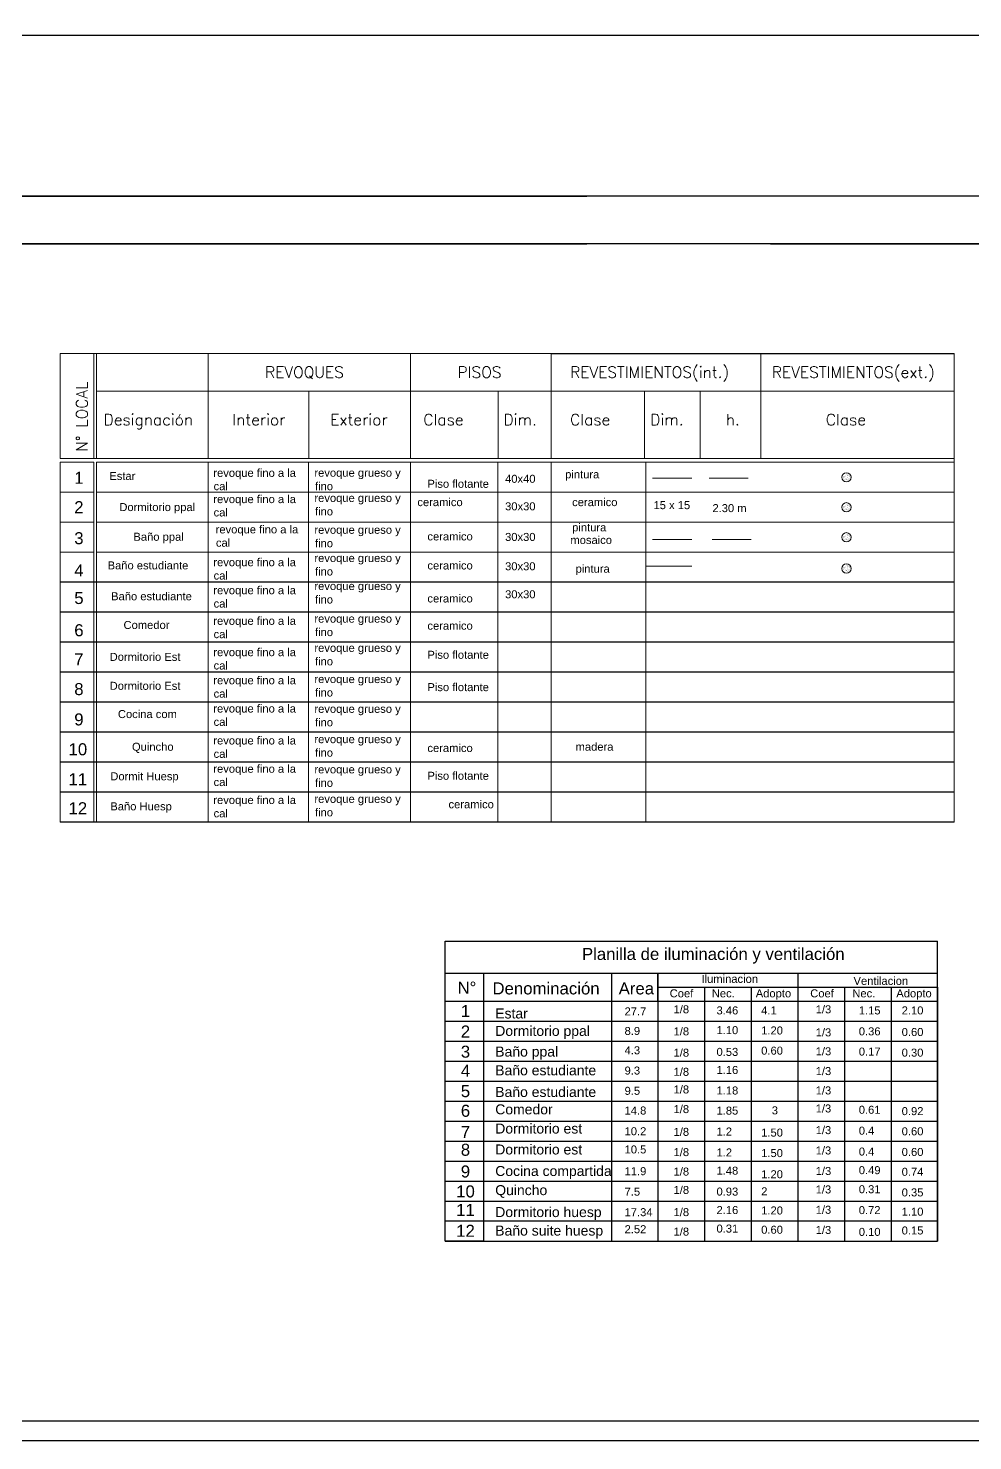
# Model space of a CAD drawing. Header units: millimetres. Extents: x 2439 to 2849, y 1282 to 1398.
# Drawn here: x 2539.03 to 2562.64, y 1326.82 to 1362.14 of the extents above; entities that cross this region are included whole.
import ezdxf

# ---------------------------------------------------------------- set-up
doc = ezdxf.new("R2010")
doc.units = ezdxf.units.MM
doc.linetypes.add('DASHDOT', pattern=[1, 0.5, -0.25, 0, -0.25])
doc.layers.add('Eje', color=7, linetype='DASHDOT')
doc.styles.add('ROMANS', font='romans.shx', dxfattribs={"width": 0.85})
doc.styles.get("Standard").update_dxf_attribs({"font": 'arial.ttf'})
doc.dimstyles.new('Joel', dxfattribs={"dimtxt": 0.13, "dimasz": 0.1, "dimexe": 1.25, "dimexo": 0.625, "dimgap": 0.0176, "dimtad": 1, "dimtxsty": 'Standard', "dimblk": 'OBLIQUE', "dimcen": 2.5, "dimse1": 1, "dimse2": 1, "dimclre": 256, "dimadec": 0, "dimazin": 0, "dimtfac": 1, "dimtmove": 0, "dimatfit": 3, "dimldrblk": 'OBLIQUE', "dimfxl": 1, "dimarcsym": 0})

# ---------------------------------------------------------------- blocks, each defined once
blk = doc.blocks.new('_Oblique')
at = {"color": 0, "linetype": 'ByBlock', "lineweight": -2}
blk.add_line((-0.5, -0.5), (0.5, 0.5), dxfattribs=at)
blk = doc.blocks.new('*D117')
at = {"color": 0, "lineweight": -2, "transparency": 16777216}
blk.add_line((2585.518, 1361.955), (2469.547, 1361.955), dxfattribs=at)
at = {"layer": 'Defpoints', "color": 0, "transparency": 16777216}
for p in [(2469.547, 1361.955), (2469.547, 1357.94), (2585.518, 1357.94)]:
    blk.add_point(p, dxfattribs=at)
at = {"color": 0, "lineweight": -2, "transparency": 16777216, "xscale": 0.1, "yscale": 0.1, "zscale": 0.1, "rotation": 180}
blk.add_blockref('_Oblique', (2469.547, 1361.955), dxfattribs=at)
at = {"color": 0, "lineweight": -2, "transparency": 16777216, "xscale": 0.1, "yscale": 0.1, "zscale": 0.1}
blk.add_blockref('_Oblique', (2585.518, 1361.955), dxfattribs=at)
at = {"color": 0, "transparency": 16777216, "insert": (2527.533, 1362.05), "char_height": 0.13, "attachment_point": 5}
blk.add_mtext('115,97', dxfattribs=at)

msp = doc.modelspace()

# ---------------------------------------------------------------- linework, layer by layer
at = {"linetype": 'Continuous', "ltscale": 0.02}
for p, q in [((2585.5182, 1357.93995), (2533.39106, 1357.93995)), ((2538.0053, 1357.93995), (2552.9915, 1357.93995))]:
    msp.add_line(p, q, dxfattribs=at)
for p, q in [((2575.5909, 1356.74974), (2533.3909, 1356.74974)), ((2538.0053, 1356.74728), (2552.99134, 1356.74974)), ((2552.1026, 1354.00291), (2562.17836, 1354.00291)), ((2562.17836, 1348.28514), (2539.82422, 1348.28514)), ((2562.17836, 1347.53527), (2539.82422, 1347.53527)), ((2562.17836, 1346.78539), (2539.82422, 1346.78539)), ((2562.17836, 1346.03552), (2539.82422, 1346.03552)), ((2562.17836, 1345.28565), (2539.82422, 1345.28565)), ((2562.17836, 1344.53578), (2539.82422, 1344.53578)), ((2562.17836, 1343.78591), (2539.82422, 1343.78591)), ((2562.17836, 1343.03603), (2539.82422, 1343.03603)), ((2562.17836, 1342.28616), (2539.82422, 1342.28616)), ((2549.4502, 1338.31294), (2549.4502, 1339.31294)), ((2549.4502, 1339.31294), (2561.76587, 1339.31294)), ((2561.76587, 1331.81294), (2561.76587, 1339.31294)), ((2553.61324, 1338.51294), (2553.61324, 1331.81294)), ((2554.77254, 1338.51294), (2554.77254, 1331.81294)), ((2554.77254, 1337.81294), (2554.77254, 1338.51294)), ((2558.26903, 1338.51294), (2558.26903, 1331.81294)), ((2554.77254, 1338.16294), (2555.93781, 1338.16294)), ((2555.93781, 1338.16294), (2558.26903, 1338.16294)), ((2555.93781, 1338.16294), (2555.93781, 1331.81294)), ((2557.10342, 1338.16294), (2557.10342, 1331.81294)), ((2558.26903, 1338.16294), (2561.76587, 1338.16294)), ((2559.43465, 1338.16294), (2559.43465, 1331.81294)), ((2560.60026, 1338.16294), (2560.60026, 1331.81294)), ((2561.76587, 1338.16294), (2561.76587, 1331.81294)), ((2549.4502, 1337.81294), (2561.76587, 1337.81294)), ((2549.4502, 1337.31294), (2561.76587, 1337.31294)), ((2549.4502, 1336.81294), (2561.76587, 1336.81294)), ((2549.4502, 1336.31294), (2561.76587, 1336.31294)), ((2549.4502, 1335.81294), (2561.76587, 1335.81294)), ((2549.4502, 1335.31294), (2561.76587, 1335.31294)), ((2549.4502, 1334.81294), (2561.76587, 1334.81294)), ((2549.4502, 1334.31294), (2561.76587, 1334.31294)), ((2549.4502, 1333.81294), (2561.76587, 1333.81294)), ((2549.4502, 1333.31294), (2561.76587, 1333.31294)), ((2549.4502, 1332.81294), (2561.76587, 1332.81294)), ((2549.4502, 1331.81294), (2561.76587, 1331.81294)), ((2518.40486, 1327.32459), (2583.91776, 1327.32459)), ((2585.5182, 1326.82459), (2518.40486, 1326.82459))]:
    msp.add_line(p, q)
at = {"ltscale": 0.01}
msp.add_line((2557.5909, 1356.74974), (2583.9176, 1356.74974), dxfattribs=at)
at = {"lineweight": 0}
for p, q in [((2539.82422, 1354.00291), (2539.82422, 1351.37836)), ((2539.82422, 1354.00291), (2552.1026, 1354.00291)), ((2540.66783, 1354.00291), (2540.66783, 1351.37836)), ((2540.73925, 1354.00291), (2540.73925, 1351.37836)), ((2543.52594, 1354.00291), (2543.52594, 1351.37836)), ((2548.58757, 1354.00291), (2548.58757, 1351.37836)), ((2552.1026, 1354.00291), (2552.1026, 1351.37836)), ((2552.1026, 1354.00291), (2552.1026, 1353.06557)), ((2557.34665, 1354.00291), (2557.34665, 1351.37836)), ((2562.17836, 1354.00291), (2562.17836, 1342.28616)), ((2540.73925, 1353.06557), (2552.1026, 1353.06557)), ((2546.04396, 1353.06557), (2546.04396, 1351.37836)), ((2550.77411, 1353.06557), (2550.77411, 1351.37836)), ((2552.1026, 1353.06557), (2562.17836, 1353.06557)), ((2552.1026, 1353.06557), (2552.1026, 1351.37836)), ((2554.4376, 1353.06557), (2554.4376, 1351.37836)), ((2555.8317, 1353.06557), (2555.8317, 1351.37836)), ((2539.82422, 1351.37836), (2540.66783, 1351.37836)), ((2552.1026, 1351.37836), (2540.66783, 1351.37836)), ((2552.1026, 1351.37836), (2562.17836, 1351.37836)), ((2539.82422, 1351.28463), (2539.82422, 1348.28514)), ((2539.82422, 1351.28463), (2540.66783, 1351.28463)), ((2540.66783, 1351.28463), (2540.66783, 1348.28514)), ((2540.73925, 1351.28463), (2540.73925, 1348.28514)), ((2540.73925, 1351.28463), (2552.1026, 1351.28463)), ((2543.52594, 1351.28463), (2543.52594, 1348.28514)), ((2546.03699, 1351.28463), (2546.03699, 1348.28514)), ((2548.58757, 1351.28463), (2548.58757, 1348.28514)), ((2550.76778, 1351.28463), (2550.76778, 1348.28514)), ((2552.1026, 1351.28463), (2552.1026, 1347.59698)), ((2552.1026, 1351.28463), (2552.1026, 1347.59698)), ((2552.1026, 1351.28463), (2562.17836, 1351.28463)), ((2554.47357, 1351.28463), (2554.47357, 1342.28616)), ((2559.45842, 1351.01732), (2559.45842, 1351.01732)), ((2554.6405, 1350.89153), (2555.61798, 1350.89153)), ((2556.05095, 1350.89153), (2557.02843, 1350.89153)), ((2559.39243, 1350.97588), (2559.39243, 1350.97588)), ((2559.39926, 1350.83938), (2559.39926, 1350.83938)), ((2559.40626, 1350.89579), (2559.40626, 1350.89579)), ((2559.40794, 1350.93584), (2559.40794, 1350.93584)), ((2559.41223, 1350.98188), (2559.41223, 1350.98188)), ((2559.41448, 1350.91284), (2559.41448, 1350.91284)), ((2559.41454, 1350.92979), (2559.41454, 1350.92979)), ((2559.41489, 1350.93421), (2559.41489, 1350.93421)), ((2559.41674, 1350.8438), (2559.41674, 1350.8438)), ((2559.42137, 1350.88616), (2559.42137, 1350.88616)), ((2559.43354, 1350.93667), (2559.43354, 1350.93667)), ((2559.43519, 1350.80606), (2559.43519, 1350.80606)), ((2559.44572, 1350.90122), (2559.44572, 1350.90122)), ((2559.44682, 1350.94123), (2559.44682, 1350.94123)), ((2559.44792, 1350.84579), (2559.44792, 1350.84579)), ((2559.46068, 1350.94829), (2559.46068, 1350.94829)), ((2559.46267, 1350.9405), (2559.46267, 1350.9405)), ((2559.46293, 1350.87925), (2559.46293, 1350.87925)), ((2559.46519, 1350.81021), (2559.46519, 1350.81021)), ((2559.46657, 1350.84825), (2559.46657, 1350.84825)), ((2559.47576, 1350.85151), (2559.47576, 1350.85151)), ((2559.47999, 1350.99997), (2559.47999, 1350.99997)), ((2559.48138, 1350.86854), (2559.48138, 1350.86854)), ((2559.48798, 1350.86249), (2559.48798, 1350.86249)), ((2559.4889, 1350.98571), (2559.4889, 1350.98571)), ((2559.4957, 1350.85208), (2559.4957, 1350.85208)), ((2559.50388, 1350.98144), (2559.50388, 1350.98144)), ((2559.50401, 1350.97609), (2559.50401, 1350.97609)), ((2559.50614, 1350.9124), (2559.50614, 1350.9124)), ((2559.5084, 1350.84336), (2559.5084, 1350.84336)), ((2559.51134, 1350.94691), (2559.51134, 1350.94691)), ((2559.51565, 1350.96729), (2559.51565, 1350.96729)), ((2559.51784, 1350.89599), (2559.51784, 1350.89599)), ((2559.51916, 1350.83393), (2559.51916, 1350.83393)), ((2559.52226, 1350.96123), (2559.52226, 1350.96123)), ((2559.52999, 1350.94937), (2559.52999, 1350.94937)), ((2559.53295, 1350.88636), (2559.53295, 1350.88636)), ((2559.54437, 1350.85849), (2559.54437, 1350.85849)), ((2559.55343, 1350.93267), (2559.55343, 1350.93267)), ((2559.55447, 1350.94948), (2559.55447, 1350.94948)), ((2559.55672, 1350.88044), (2559.55672, 1350.88044)), ((2559.5584, 1350.94143), (2559.5584, 1350.94143)), ((2559.55912, 1350.9532), (2559.55912, 1350.9532)), ((2559.56302, 1350.86094), (2559.56302, 1350.86094)), ((2559.58909, 1350.89999), (2559.58909, 1350.89999)), ((2559.5957, 1350.89394), (2559.5957, 1350.89394)), ((2539.82422, 1350.53475), (2540.66783, 1350.53475)), ((2539.82422, 1350.53475), (2539.82422, 1348.28514)), ((2540.66783, 1350.53475), (2540.66783, 1348.28514)), ((2540.73925, 1350.53475), (2540.73925, 1348.28514)), ((2552.1026, 1350.53475), (2540.73925, 1350.53475)), ((2543.52594, 1350.53475), (2543.52594, 1342.28616)), ((2546.03699, 1350.53475), (2546.03699, 1348.28514)), ((2548.58757, 1350.53475), (2548.58757, 1348.28514)), ((2550.76778, 1350.53475), (2550.76778, 1348.28514)), ((2552.1026, 1350.53475), (2552.1026, 1347.59698)), ((2552.1026, 1350.53475), (2562.17836, 1350.53475)), ((2559.39243, 1350.22601), (2559.39243, 1350.22601)), ((2559.39926, 1350.08951), (2559.39926, 1350.08951)), ((2559.40626, 1350.14591), (2559.40626, 1350.14591)), ((2559.40794, 1350.18597), (2559.40794, 1350.18597)), ((2559.41223, 1350.23201), (2559.41223, 1350.23201)), ((2559.41448, 1350.16297), (2559.41448, 1350.16297)), ((2559.41454, 1350.17991), (2559.41454, 1350.17991)), ((2559.41489, 1350.18434), (2559.41489, 1350.18434)), ((2559.41674, 1350.09393), (2559.41674, 1350.09393)), ((2559.42137, 1350.13629), (2559.42137, 1350.13629)), ((2559.43354, 1350.1868), (2559.43354, 1350.1868)), ((2559.43519, 1350.05619), (2559.43519, 1350.05619)), ((2559.44572, 1350.15135), (2559.44572, 1350.15135)), ((2559.44682, 1350.19136), (2559.44682, 1350.19136)), ((2559.44792, 1350.09592), (2559.44792, 1350.09592)), ((2559.45842, 1350.26745), (2559.45842, 1350.26745)), ((2559.46068, 1350.19841), (2559.46068, 1350.19841)), ((2559.46267, 1350.19063), (2559.46267, 1350.19063)), ((2559.46293, 1350.12937), (2559.46293, 1350.12937)), ((2559.46519, 1350.06033), (2559.46519, 1350.06033)), ((2559.46657, 1350.09837), (2559.46657, 1350.09837)), ((2559.47576, 1350.10163), (2559.47576, 1350.10163)), ((2559.47999, 1350.25009), (2559.47999, 1350.25009)), ((2559.48138, 1350.11867), (2559.48138, 1350.11867)), ((2559.48798, 1350.11262), (2559.48798, 1350.11262)), ((2559.4889, 1350.23584), (2559.4889, 1350.23584)), ((2559.4957, 1350.10221), (2559.4957, 1350.10221)), ((2559.50388, 1350.23157), (2559.50388, 1350.23157)), ((2559.50401, 1350.22621), (2559.50401, 1350.22621)), ((2559.50614, 1350.16253), (2559.50614, 1350.16253)), ((2559.5084, 1350.09349), (2559.5084, 1350.09349)), ((2559.51134, 1350.19704), (2559.51134, 1350.19704)), ((2559.51565, 1350.21741), (2559.51565, 1350.21741)), ((2559.51784, 1350.14612), (2559.51784, 1350.14612)), ((2559.51916, 1350.08406), (2559.51916, 1350.08406)), ((2559.52226, 1350.21136), (2559.52226, 1350.21136)), ((2559.52999, 1350.19949), (2559.52999, 1350.19949)), ((2559.53295, 1350.13649), (2559.53295, 1350.13649)), ((2559.54437, 1350.10862), (2559.54437, 1350.10862)), ((2559.55343, 1350.1828), (2559.55343, 1350.1828)), ((2559.55447, 1350.19961), (2559.55447, 1350.19961)), ((2559.55672, 1350.13057), (2559.55672, 1350.13057)), ((2559.5584, 1350.19156), (2559.5584, 1350.19156)), ((2559.55912, 1350.20333), (2559.55912, 1350.20333)), ((2559.56302, 1350.11107), (2559.56302, 1350.11107)), ((2559.58909, 1350.15012), (2559.58909, 1350.15012)), ((2559.5957, 1350.14407), (2559.5957, 1350.14407)), ((2539.82422, 1349.78488), (2540.66783, 1349.78488)), ((2539.82422, 1349.78488), (2539.82422, 1342.28616)), ((2540.66783, 1349.80315), (2540.66783, 1342.28616)), ((2540.73925, 1349.78488), (2540.73925, 1342.28616)), ((2552.1026, 1349.78488), (2540.73925, 1349.78488)), ((2546.03699, 1349.78488), (2546.03699, 1342.28616)), ((2548.58757, 1349.78488), (2548.58757, 1342.28616)), ((2550.76778, 1349.78488), (2550.76778, 1342.28616)), ((2552.1026, 1349.78488), (2552.1026, 1342.28616)), ((2552.1026, 1349.78488), (2562.17836, 1349.78488)), ((2554.6405, 1349.35512), (2555.61798, 1349.35512)), ((2556.12461, 1349.35512), (2557.10209, 1349.35512)), ((2559.39243, 1349.47614), (2559.39243, 1349.47614)), ((2559.39926, 1349.33964), (2559.39926, 1349.33964)), ((2559.40626, 1349.39604), (2559.40626, 1349.39604)), ((2559.40794, 1349.43609), (2559.40794, 1349.43609)), ((2559.41223, 1349.48214), (2559.41223, 1349.48214)), ((2559.41448, 1349.4131), (2559.41448, 1349.4131)), ((2559.41454, 1349.43004), (2559.41454, 1349.43004)), ((2559.41489, 1349.43447), (2559.41489, 1349.43447)), ((2559.41674, 1349.34406), (2559.41674, 1349.34406)), ((2559.42137, 1349.38642), (2559.42137, 1349.38642)), ((2559.43354, 1349.43692), (2559.43354, 1349.43692)), ((2559.43519, 1349.30632), (2559.43519, 1349.30632)), ((2559.44572, 1349.40148), (2559.44572, 1349.40148)), ((2559.44682, 1349.44149), (2559.44682, 1349.44149)), ((2559.44792, 1349.34605), (2559.44792, 1349.34605)), ((2559.45842, 1349.51758), (2559.45842, 1349.51758)), ((2559.46068, 1349.44854), (2559.46068, 1349.44854)), ((2559.46267, 1349.44076), (2559.46267, 1349.44076)), ((2559.46293, 1349.3795), (2559.46293, 1349.3795)), ((2559.46519, 1349.31046), (2559.46519, 1349.31046)), ((2559.46657, 1349.3485), (2559.46657, 1349.3485)), ((2559.47576, 1349.35176), (2559.47576, 1349.35176)), ((2559.47999, 1349.50022), (2559.47999, 1349.50022)), ((2559.48138, 1349.3688), (2559.48138, 1349.3688)), ((2559.48798, 1349.36275), (2559.48798, 1349.36275)), ((2559.4889, 1349.48597), (2559.4889, 1349.48597)), ((2559.4957, 1349.35234), (2559.4957, 1349.35234)), ((2559.50388, 1349.4817), (2559.50388, 1349.4817)), ((2559.50401, 1349.47634), (2559.50401, 1349.47634)), ((2559.50614, 1349.41266), (2559.50614, 1349.41266)), ((2559.5084, 1349.34362), (2559.5084, 1349.34362)), ((2559.51134, 1349.44717), (2559.51134, 1349.44717)), ((2559.51565, 1349.46754), (2559.51565, 1349.46754)), ((2559.51784, 1349.39624), (2559.51784, 1349.39624)), ((2559.51916, 1349.33418), (2559.51916, 1349.33418)), ((2559.52226, 1349.46149), (2559.52226, 1349.46149)), ((2559.52999, 1349.44962), (2559.52999, 1349.44962)), ((2559.53295, 1349.38662), (2559.53295, 1349.38662)), ((2559.54437, 1349.35874), (2559.54437, 1349.35874)), ((2559.55343, 1349.43293), (2559.55343, 1349.43293)), ((2559.55447, 1349.44974), (2559.55447, 1349.44974)), ((2559.55672, 1349.3807), (2559.55672, 1349.3807)), ((2559.5584, 1349.44169), (2559.5584, 1349.44169)), ((2559.55912, 1349.45346), (2559.55912, 1349.45346)), ((2559.56302, 1349.3612), (2559.56302, 1349.3612)), ((2559.58909, 1349.40025), (2559.58909, 1349.40025)), ((2559.5957, 1349.3942), (2559.5957, 1349.3942)), ((2539.82422, 1349.03501), (2540.66783, 1349.03501)), ((2540.73925, 1349.03501), (2552.1026, 1349.03501)), ((2552.1026, 1349.03501), (2562.17836, 1349.03501)), ((2554.47357, 1348.69203), (2555.61798, 1348.69203)), ((2559.39243, 1348.69531), (2559.39243, 1348.69531)), ((2559.39926, 1348.55881), (2559.39926, 1348.55881)), ((2559.40626, 1348.61521), (2559.40626, 1348.61521)), ((2559.40794, 1348.65526), (2559.40794, 1348.65526)), ((2559.41223, 1348.70131), (2559.41223, 1348.70131)), ((2559.41448, 1348.63227), (2559.41448, 1348.63227)), ((2559.41454, 1348.64921), (2559.41454, 1348.64921)), ((2559.41489, 1348.65364), (2559.41489, 1348.65364)), ((2559.41674, 1348.56323), (2559.41674, 1348.56323)), ((2559.42137, 1348.60559), (2559.42137, 1348.60559)), ((2559.43354, 1348.65609), (2559.43354, 1348.65609)), ((2559.44572, 1348.62065), (2559.44572, 1348.62065)), ((2559.44682, 1348.66066), (2559.44682, 1348.66066)), ((2559.44792, 1348.56522), (2559.44792, 1348.56522)), ((2559.45842, 1348.73675), (2559.45842, 1348.73675)), ((2559.46068, 1348.66771), (2559.46068, 1348.66771)), ((2559.46267, 1348.65993), (2559.46267, 1348.65993)), ((2559.46293, 1348.59867), (2559.46293, 1348.59867)), ((2559.46657, 1348.56767), (2559.46657, 1348.56767)), ((2559.47576, 1348.57093), (2559.47576, 1348.57093)), ((2559.47999, 1348.71939), (2559.47999, 1348.71939)), ((2559.48138, 1348.58797), (2559.48138, 1348.58797)), ((2559.48798, 1348.58192), (2559.48798, 1348.58192)), ((2559.4889, 1348.70514), (2559.4889, 1348.70514)), ((2559.4957, 1348.57151), (2559.4957, 1348.57151)), ((2559.50388, 1348.70087), (2559.50388, 1348.70087)), ((2559.50401, 1348.69551), (2559.50401, 1348.69551)), ((2559.50614, 1348.63183), (2559.50614, 1348.63183)), ((2559.5084, 1348.56279), (2559.5084, 1348.56279)), ((2559.51134, 1348.66634), (2559.51134, 1348.66634)), ((2559.51565, 1348.68671), (2559.51565, 1348.68671)), ((2559.51784, 1348.61542), (2559.51784, 1348.61542)), ((2559.51916, 1348.55335), (2559.51916, 1348.55335)), ((2559.52226, 1348.68066), (2559.52226, 1348.68066)), ((2559.52999, 1348.66879), (2559.52999, 1348.66879)), ((2559.53295, 1348.60579), (2559.53295, 1348.60579)), ((2559.54437, 1348.57791), (2559.54437, 1348.57791)), ((2559.55343, 1348.6521), (2559.55343, 1348.6521)), ((2559.55447, 1348.66891), (2559.55447, 1348.66891)), ((2559.55672, 1348.59987), (2559.55672, 1348.59987)), ((2559.5584, 1348.66086), (2559.5584, 1348.66086)), ((2559.55912, 1348.67263), (2559.55912, 1348.67263)), ((2559.56302, 1348.58037), (2559.56302, 1348.58037)), ((2559.58909, 1348.61942), (2559.58909, 1348.61942)), ((2559.5957, 1348.61337), (2559.5957, 1348.61337)), ((2539.82422, 1348.28514), (2540.66783, 1348.28514)), ((2539.82422, 1348.28514), (2540.66783, 1348.28514)), ((2539.82422, 1348.28514), (2540.66783, 1348.28514)), ((2539.82422, 1348.28514), (2540.66783, 1348.28514)), ((2540.73925, 1348.28514), (2554.4376, 1348.28514)), ((2540.73925, 1348.28514), (2554.4376, 1348.28514)), ((2559.43519, 1348.52549), (2559.43519, 1348.52549)), ((2559.46519, 1348.52963), (2559.46519, 1348.52963))]:
    msp.add_line(p, q, dxfattribs=at)
msp.add_lwpolyline([(2561.76587, 1332.31294), (2549.4502, 1332.31294), (2549.4502, 1338.51294), (2561.76587, 1338.51294)])
msp.add_lwpolyline([(2549.4502, 1338.51294), (2550.40919, 1338.51294), (2550.40919, 1331.81294), (2549.4502, 1331.81294)], close=True)
for centre in [(2559.48505, 1350.90976), (2559.48505, 1350.15989), (2559.48505, 1349.41002), (2559.48505, 1348.62919)]:
    msp.add_circle(centre, 0.11596, dxfattribs=at)

# ---------------------------------------------------------------- texts
at = {"lineweight": 0, "style": 'ROMANS'}
for s, height, p in [('REVOQUES', 0.282132, (2544.94945, 1353.3958)), ('PISOS', 0.282132, (2549.76175, 1353.3958)), ('REVESTIMIENTOS(int.)', 0.2821319, (2552.57713, 1353.3958)), ('REVESTIMIENTOS(ext.)', 0.2821319, (2557.62201, 1353.3958)), ('Designación', 0.2821319, (2540.9135, 1352.20991)), ('Interior', 0.282132, (2544.12985, 1352.20991)), ('Exterior', 0.282132, (2546.57708, 1352.20991)), ('Clase', 0.282132, (2548.90777, 1352.20991)), ('Dim.', 0.282132, (2550.91216, 1352.20991)), ('Clase', 0.282132, (2552.57591, 1352.20991)), ('Dim.', 0.282132, (2554.5803, 1352.20991)), ('h.', 0.282132, (2556.46816, 1352.20991)), ('Clase', 0.282132, (2558.97082, 1352.20991))]:
    msp.add_text(s, height=height, dxfattribs=at).set_placement(p)
msp.add_text('N° LOCAL', height=0.282132, rotation=90, dxfattribs=at).set_placement((2540.51255, 1351.54739))
at = {"lineweight": 0}
for s, p in [('Estar', (2541.05532, 1350.84288)), ('revoque fino a la', (2543.65616, 1350.92075)), ('revoque grueso y', (2546.18337, 1350.92416)), ('pintura', (2552.45294, 1350.88421)), ('cal', (2543.66339, 1350.58742)), ('fino', (2546.19892, 1350.58742)), ('Piso flotante', (2549.00913, 1350.6477)), ('40x40', (2550.95095, 1350.7731)), ('revoque fino a la', (2543.65616, 1350.2645)), ('revoque grueso y', (2546.18337, 1350.29315)), ('ceramico ', (2548.75765, 1350.189)), ('ceramico', (2552.62722, 1350.189)), ('15 x 15 ', (2554.66231, 1350.11393)), ('Dormitorio ppal', (2541.30708, 1350.06534)), ('cal', (2543.66339, 1349.93117)), ('fino', (2546.19892, 1349.95641)), ('30x30', (2550.95095, 1350.08447)), ('2.30 m', (2556.13504, 1350.03932)), ('revoque fino a la', (2543.71424, 1349.50729)), ('revoque grueso y', (2546.18337, 1349.49808)), ('pintura ', (2552.62722, 1349.55774)), ('Baño ppal', (2541.65819, 1349.32353)), ('cal', (2543.72147, 1349.17396)), ('fino', (2546.19892, 1349.16134)), ('ceramico', (2549.00913, 1349.33189)), ('30x30', (2550.95095, 1349.31917)), ('mosaico', (2552.58377, 1349.24284)), ('revoque fino a la', (2543.65616, 1348.68698)), ('revoque grueso y', (2546.18337, 1348.79135)), ('Baño estudiante', (2541.01338, 1348.60774)), ('cal', (2543.66339, 1348.35365)), ('fino', (2546.19892, 1348.45461)), ('ceramico', (2549.00913, 1348.60546)), ('30x30', (2550.95095, 1348.58534)), ('pintura', (2552.71342, 1348.52529)), ('revoque fino a la', (2543.65616, 1347.98681)), ('revoque grueso y', (2546.18337, 1348.09118)), ('Baño estudiante', (2541.10046, 1347.83588)), ('cal', (2543.66339, 1347.65348)), ('fino', (2546.19892, 1347.75444)), ('ceramico', (2549.00913, 1347.7811)), ('30x30', (2550.95095, 1347.88517)), ('    Comedor', (2541.10046, 1347.11838)), ('revoque fino a la', (2543.65616, 1347.22148)), ('revoque grueso y', (2546.18337, 1347.27674)), ('fino', (2546.19892, 1346.93999)), ('ceramico', (2549.00913, 1347.09946)), ('cal', (2543.66339, 1346.88815)), ('Dormitorio Est', (2541.06439, 1346.32142)), ('revoque fino a la', (2543.65616, 1346.43799)), ('revoque grueso y', (2546.18337, 1346.54522)), ('fino', (2546.19892, 1346.20848)), ('Piso flotante', (2549.00913, 1346.37338)), ('cal', (2543.66339, 1346.10465)), ('Dormitorio Est', (2541.06439, 1345.59726)), ('revoque fino a la', (2543.65616, 1345.73545)), ('revoque grueso y', (2546.18337, 1345.76596)), ('Piso flotante', (2549.00913, 1345.56424)), ('cal', (2543.66339, 1345.40211)), ('fino', (2546.19892, 1345.42922)), ('   Cocina com', (2541.03773, 1344.89061)), ('revoque fino a la', (2543.65616, 1345.02939)), ('revoque grueso y', (2546.18337, 1345.02154)), ('cal', (2543.66339, 1344.69605)), ('fino', (2546.19892, 1344.68479)), ('revoque fino a la', (2543.65616, 1344.23025)), ('revoque grueso y', (2546.18337, 1344.26357)), ('cal', (2543.66339, 1343.89691)), ('fino', (2546.19892, 1343.92683)), ('ceramico', (2549.00913, 1344.04245)), ('madera', (2552.71342, 1344.07468)), ('revoque fino a la', (2543.65616, 1343.52419)), ('revoque grueso y', (2546.18337, 1343.5081)), ('cal', (2543.66339, 1343.19085)), ('fino', (2546.19892, 1343.17135)), ('Piso flotante', (2549.00913, 1343.34877)), ('revoque fino a la', (2543.65616, 1342.74261)), ('revoque grueso y', (2546.18337, 1342.77044)), ('cal', (2543.66339, 1342.40928)), ('fino', (2546.19892, 1342.43369)), ('ceramico ', (2549.5365, 1342.63562))]:
    msp.add_text(s, height=0.2, dxfattribs=at).set_placement(p)
at = {"char_height": 0.2, "width": 2.0234893, "attachment_point": 1}
for s, insert in [('Quincho', (2541.62237, 1344.2739)), ('Dormit Huesp', (2541.08132, 1343.53538)), ('Baño Huesp', (2541.08132, 1342.78487))]:
    msp.add_mtext(s, dxfattribs=dict(at, insert=insert))
at = {"attachment_point": 1}
for s, width, insert, char_height in [('                     Planilla de iluminación y ventilación', 9.1568617, (2550.4272, 1339.14364), 0.3), (' N°', 0.6513127, (2549.64506, 1338.30208), 0.3), ('Denominación', 3.2700737, (2550.63574, 1338.28261), 0.3), ('Iluminacion', 3.4254343, (2555.86189, 1338.47078), 0.2), ('Ventilacion', 3.4254343, (2559.66238, 1338.42036), 0.2), ('Area', 3.2700737, (2553.79118, 1338.28261), 0.3), ('Coef', 1.9228375, (2555.06663, 1338.10927), 0.2), ('Nec.', 1.9228375, (2556.1193, 1338.10927), 0.2), ('Adopto', 1.9228375, (2557.21816, 1338.10927), 0.2), ('Coef', 1.9228375, (2558.58043, 1338.10927), 0.2), ('Nec.', 1.9228375, (2559.6331, 1338.10927), 0.2), ('Adopto', 1.9228375, (2560.73196, 1338.10927), 0.2), ('1', 1.1866166, (2549.84404, 1337.71701), 0.3), ('Estar', 4.5202516, (2550.70465, 1337.63152), 0.25), ('27.7', 3.1063582, (2553.93857, 1337.65852), 0.2), ('1/8', 1.8081369, (2555.16326, 1337.70985), 0.2), ('3.46', 1.3967951, (2556.23687, 1337.68255), 0.2), ('4.1', 1.3967951, (2557.3541, 1337.68255), 0.2), ('\\A1;1/3', 1.8081369, (2558.71701, 1337.70985), 0.2), ('1.15', 1.3967951, (2559.79431, 1337.68255), 0.2), ('2.10', 1.3967951, (2560.86681, 1337.68255), 0.2), ('2', 1.1866166, (2549.84404, 1337.20482), 0.3), ('Dormitorio ppal', 4.5202516, (2550.70465, 1337.19539), 0.25), ('8.9', 3.1063582, (2553.93857, 1337.16926), 0.2), ('1/8', 1.8081369, (2555.16326, 1337.15857), 0.2), ('1.10', 1.3967951, (2556.23687, 1337.18902), 0.2), ('1.20', 1.3967951, (2557.3541, 1337.18125), 0.2), ('\\A1;1/3', 1.8081369, (2558.71701, 1337.13391), 0.2), ('0.36', 1.3967951, (2559.79431, 1337.15863), 0.2), ('0.60', 1.3967951, (2560.86681, 1337.14279), 0.2), ('3', 1.1866166, (2549.84404, 1336.70101), 0.3), ('Baño ppal', 4.5202516, (2550.70465, 1336.67758), 0.25), ('4.3', 3.1063582, (2553.93857, 1336.68576), 0.2), ('1/8', 1.8081369, (2555.16326, 1336.62567), 0.2), ('0.53', 1.3967951, (2556.23687, 1336.646), 0.2), ('0.60', 1.3967951, (2557.3541, 1336.67741), 0.2), ('\\A1;1/3', 1.8081369, (2558.71701, 1336.6609), 0.2), ('0.17', 1.3967951, (2559.79431, 1336.65322), 0.2), ('0.30', 1.3967951, (2560.86681, 1336.6277), 0.2), ('4', 1.1866166, (2549.84404, 1336.22379), 0.3), ('Baño estudiante', 4.5202516, (2550.70465, 1336.20987), 0.25), ('9.3', 3.1063582, (2553.93857, 1336.17924), 0.2), ('1.16', 1.3967951, (2556.23687, 1336.19347), 0.2), ('\\A1;1/3', 1.8081369, (2558.71701, 1336.16579), 0.2), ('1/8', 1.8081369, (2555.16326, 1336.14791), 0.2), ('5', 1.1866166, (2549.84404, 1335.7145), 0.3), ('Baño estudiante', 4.5202516, (2550.70465, 1335.66846), 0.25), ('9.5', 3.1063582, (2553.93857, 1335.67271), 0.2), ('1/8', 1.8081369, (2555.16326, 1335.70689), 0.2), ('1.18', 1.3967951, (2556.23687, 1335.68062), 0.2), ('\\A1;1/3', 1.8081369, (2558.71701, 1335.68227), 0.2), ('6', 1.1866166, (2549.84404, 1335.2241), 0.3), ('Comedor', 4.5202516, (2550.70465, 1335.23416), 0.25), ('14.8', 3.1063582, (2553.93857, 1335.18009), 0.2), ('1/8', 1.8081369, (2555.16326, 1335.21601), 0.2), ('1.85', 1.3967951, (2556.23687, 1335.17781), 0.2), ('3', 1.3967951, (2557.61934, 1335.18354), 0.2), ('\\A1;1/3', 1.8081369, (2558.71701, 1335.23137), 0.2), ('0.61', 1.3967951, (2559.79431, 1335.19927), 0.2), ('0.92', 1.3967951, (2560.86681, 1335.1647), 0.2), ('Dormitorio est', 4.5202516, (2550.70465, 1334.75432), 0.25), ('7', 1.1866166, (2549.84404, 1334.69291), 0.3), ('10.2', 3.1063582, (2553.93857, 1334.66205), 0.2), ('1/8', 1.8081369, (2555.16326, 1334.64635), 0.2), ('1.2', 1.3967951, (2556.23687, 1334.6549), 0.2), ('1.50', 1.3967951, (2557.3541, 1334.62868), 0.2), ('\\A1;1/3', 1.8081369, (2558.71701, 1334.68997), 0.2), ('0.4', 1.3967951, (2559.79431, 1334.67601), 0.2), ('0.60', 1.3967951, (2560.86681, 1334.66043), 0.2), ('8', 1.1866166, (2549.84404, 1334.24934), 0.3), ('Dormitorio est ', 4.5202516, (2550.70465, 1334.23128), 0.25), ('10.5', 3.1063582, (2553.93857, 1334.20733), 0.2), ('1/8', 1.8081369, (2555.16326, 1334.14102), 0.2), ('1.2', 1.3967951, (2556.23687, 1334.13198), 0.2), ('1.50', 1.3967951, (2557.3541, 1334.11637), 0.2), ('\\A1;1/3', 1.8081369, (2558.71701, 1334.1816), 0.2), ('0.4', 1.3967951, (2559.79431, 1334.15412), 0.2), ('0.60', 1.3967951, (2560.86681, 1334.14471), 0.2), ('9', 1.1866166, (2549.84404, 1333.70638), 0.3), ('Cocina compartida ', 4.5202516, (2550.70465, 1333.69321), 0.25), ('11.9', 3.1063582, (2553.93857, 1333.66343), 0.2), ('1/8', 1.8081369, (2555.16326, 1333.65407), 0.2), ('1.48', 1.3967951, (2556.23687, 1333.67676), 0.2), ('1.20', 1.3967951, (2557.3541, 1333.58702), 0.2), ('\\A1;1/3', 1.8081369, (2558.71701, 1333.6688), 0.2), ('0.49', 1.3967951, (2559.79431, 1333.68897), 0.2), ('0.74', 1.3967951, (2560.86681, 1333.64874), 0.2), ('10', 1.1866166, (2549.72856, 1333.20804), 0.3), ('Quincho ', 4.5202516, (2550.70465, 1333.2145), 0.25), ('7.5', 3.1063582, (2553.93857, 1333.15114), 0.2), ('1/8', 1.8081369, (2555.16326, 1333.19467), 0.2), ('0.93', 1.3967951, (2556.23687, 1333.15384), 0.2), ('2', 1.3967951, (2557.3541, 1333.15972), 0.2), ('\\A1;1/3', 1.8081369, (2558.71701, 1333.2069), 0.2), ('0.31', 1.3967951, (2559.79431, 1333.21246), 0.2), ('0.35', 1.3967951, (2560.86681, 1333.13301), 0.2), ('11', 1.1866166, (2549.72856, 1332.74629), 0.3), ('Dormitorio huesp', 4.5202516, (2550.70465, 1332.66643), 0.25), ('1/8', 1.8081369, (2555.16326, 1332.64012), 0.2), ('2.16', 1.3967951, (2556.23687, 1332.69126), 0.2), ('1.20', 1.3967951, (2557.3541, 1332.68139), 0.2), ('\\A1;1/3', 1.8081369, (2558.71701, 1332.69853), 0.2), ('0.72', 1.3967951, (2559.79431, 1332.69058), 0.2), ('1.10', 1.3967951, (2560.86681, 1332.65167), 0.2), ('17.34', 3.1063582, (2553.93857, 1332.63886), 0.2), ('12', 1.1866166, (2549.72856, 1332.22305), 0.3), ('Baño suite huesp', 4.5202516, (2550.70465, 1332.20329), 0.25), ('2.52', 3.1063582, (2553.93857, 1332.21292), 0.2), ('1/8', 1.8081369, (2555.16326, 1332.15316), 0.2), ('0.31', 1.3967951, (2556.23687, 1332.22869), 0.2), ('0.60', 1.3967951, (2557.3541, 1332.19997), 0.2), ('\\A1;1/3', 1.8081369, (2558.71701, 1332.19457), 0.2), ('0.10', 1.3967951, (2559.79431, 1332.146), 0.2), ('0.15', 1.3967951, (2560.86681, 1332.18178), 0.2)]:
    msp.add_mtext_dynamic_manual_height_columns(s, width=width, gutter_width=12.5, heights=[0], dxfattribs=dict(at, insert=insert, char_height=char_height))
at = {"layer": 'Eje', "char_height": 0.3, "attachment_point": 1}
for s, insert in [('1', (2540.17911, 1351.04724)), ('2', (2540.17911, 1350.31324)), ('3', (2540.17911, 1349.53768)), ('4', (2540.17911, 1348.73228)), ('5', (2540.17911, 1348.04215)), ('6', (2540.17911, 1347.23676)), ('7', (2540.17911, 1346.51091)), ('8', (2540.17911, 1345.76518)), ('9', (2540.17911, 1345.00698)), ('10', (2540.03628, 1344.26124)), ('11', (2540.03628, 1343.51261)), ('12', (2540.03628, 1342.78693))]:
    msp.add_mtext_dynamic_manual_height_columns(s, width=0.7226579, gutter_width=12.5, heights=[0], dxfattribs=dict(at, insert=insert))

# ---------------------------------------------------------------- dimensions: what is measured, and where the dimension line sits
dim = msp.add_linear_dim(base=(2469.54737, 1361.95471), p1=(2585.5182, 1357.93995), p2=(2469.54737, 1357.93995), dimstyle='Joel', override={"dimfxl": 0.1, "dimarcsym": 2})
dim.commit()
dim.dimension.update_dxf_attribs({"geometry": '*D117', "text_midpoint": (2527.53279, 1362.05043)})

doc.saveas('drawing.dxf')
